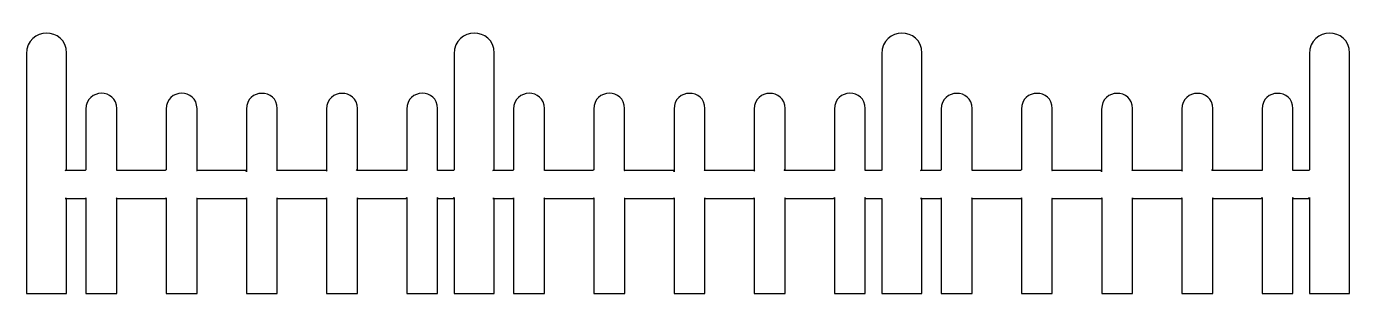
# Model space of a CAD drawing. Header units: centimetres. Extents: x -9.3 to 9.7, y 4.8 to 8.7.
import ezdxf

# ---------------------------------------------------------------- set-up
doc = ezdxf.new("R2010")
doc.units = ezdxf.units.CM
doc.header["$MEASUREMENT"] = 0
doc.layers.add('Camada 1', color=7, linetype='Continuous')

msp = doc.modelspace()

# ---------------------------------------------------------------- linework, layer by layer
at = {"layer": 'Camada 1'}
msp.add_open_spline([(9.70844, 6.18794), (9.70844, 5.46073), (9.70844, 4.82415), (9.70844, 4.82415), (9.70844, 4.82415), (9.70844, 4.82415), (9.13291, 4.82415), (9.13291, 4.82415), (9.13291, 4.82415), (9.13291, 4.82415), (9.13291, 5.47039), (9.13291, 6.20361), (9.13291, 6.20361), (9.13291, 6.20361), (9.12431, 6.18953), (9.12431, 6.18953), (9.12431, 6.18953), (9.12431, 6.18953), (8.89005, 6.18953), (8.89005, 6.18953), (8.89005, 6.18953), (8.89005, 6.18953), (8.89521, 6.20591), (8.89521, 6.20591), (8.89521, 6.20591), (8.89521, 5.52381), (8.89521, 4.82415), (8.89521, 4.82415), (8.89521, 4.82415), (8.89521, 4.82415), (8.45254, 4.82415), (8.45254, 4.82415), (8.45254, 4.82415), (8.45254, 4.82415), (8.45254, 5.52458), (8.45254, 6.20591), (8.45254, 6.20591), (8.45254, 6.20591), (8.44111, 6.18953), (8.44111, 6.18953), (8.44111, 6.18953), (8.44111, 6.18953), (7.74078, 6.18953), (7.74078, 6.18953), (7.74078, 6.18953), (7.74078, 6.18953), (7.74422, 6.19691), (7.74422, 6.19691), (7.74422, 6.19691), (7.74422, 5.51767), (7.74422, 4.82415), (7.74422, 4.82415), (7.74422, 4.82415), (7.74422, 4.82415), (7.30155, 4.82415), (7.30155, 4.82415), (7.30155, 4.82415), (7.30155, 4.82415), (7.30155, 5.51844), (7.30155, 6.19694), (7.30155, 6.19694), (7.30155, 6.19694), (7.29189, 6.18953), (7.29189, 6.18953), (7.29189, 6.18953), (7.29189, 6.18953), (6.59162, 6.18953), (6.59162, 6.18953), (6.59162, 6.18953), (6.59162, 6.18953), (6.59326, 6.19691), (6.59326, 6.19691), (6.59326, 6.19691), (6.59326, 5.51767), (6.59326, 4.82415), (6.59326, 4.82415), (6.59326, 4.82415), (6.59326, 4.82415), (6.1505, 4.82415), (6.1505, 4.82415), (6.1505, 4.82415), (6.1505, 4.82415), (6.15055, 5.51839), (6.1505, 6.19691), (6.1505, 6.19691), (6.1505, 6.19691), (6.14264, 6.18953), (6.14264, 6.18953), (6.14264, 6.18953), (6.14264, 6.18953), (5.43335, 6.18953), (5.43335, 6.18953), (5.43335, 6.18953), (5.43335, 6.18953), (5.44227, 6.18794), (5.44227, 6.18794), (5.44227, 6.18794), (5.44227, 5.51159), (5.44227, 4.82415), (5.44227, 4.82415), (5.44227, 4.82415), (5.44227, 4.82415), (4.99951, 4.82415), (4.99951, 4.82415), (4.99951, 4.82415), (4.99951, 4.82415), (4.99951, 5.51844), (4.99951, 6.19691), (4.99951, 6.19691), (4.99951, 6.19691), (4.98448, 6.18953), (4.98448, 6.18953), (4.98448, 6.18953), (4.98448, 6.18953), (4.28416, 6.18953), (4.28416, 6.18953), (4.28416, 6.18953), (4.28416, 6.18953), (4.29122, 6.19691), (4.29122, 6.19691), (4.29122, 6.19691), (4.29122, 5.51767), (4.29122, 4.82415), (4.29122, 4.82415), (4.29122, 4.82415), (4.29122, 4.82415), (3.84855, 4.82415), (3.84855, 4.82415), (3.84855, 4.82415), (3.84855, 4.82415), (3.84855, 5.51844), (3.84855, 6.19691), (3.84855, 6.19691), (3.84855, 6.19691), (3.84418, 6.18953), (3.84418, 6.18953), (3.84418, 6.18953), (3.84418, 6.18953), (3.54841, 6.18953), (3.54841, 6.18953), (3.54841, 6.18953), (3.54841, 6.18953), (3.56974, 6.18794), (3.56974, 6.18794), (3.56974, 6.18794), (3.56974, 5.46073), (3.56974, 4.82415), (3.56974, 4.82415), (3.56974, 4.82415), (3.56974, 4.82415), (2.99426, 4.82415), (2.99426, 4.82415), (2.99426, 4.82415), (2.99426, 4.82415), (2.99426, 5.46352), (2.99426, 6.19186), (2.99426, 6.19186), (2.99426, 6.19186), (2.98561, 6.18953), (2.98561, 6.18953), (2.98561, 6.18953), (2.98561, 6.18953), (2.7514, 6.18953), (2.7514, 6.18953), (2.7514, 6.18953), (2.7514, 6.18953), (2.75656, 6.20591), (2.75656, 6.20591), (2.75656, 6.20591), (2.75656, 5.52381), (2.75656, 4.82415), (2.75656, 4.82415), (2.75656, 4.82415), (2.75656, 4.82415), (2.31383, 4.82415), (2.31383, 4.82415), (2.31383, 4.82415), (2.31383, 4.82415), (2.31388, 5.52458), (2.31383, 6.20591), (2.31383, 6.20591), (2.31383, 6.20591), (2.30245, 6.18953), (2.30245, 6.18953), (2.30245, 6.18953), (2.30245, 6.18953), (1.60213, 6.18953), (1.60213, 6.18953), (1.60213, 6.18953), (1.60213, 6.18953), (1.60557, 6.19691), (1.60557, 6.19691), (1.60557, 6.19691), (1.60557, 5.51767), (1.60557, 4.82415), (1.60557, 4.82415), (1.60557, 4.82415), (1.60557, 4.82415), (1.16282, 4.82415), (1.16282, 4.82415), (1.16282, 4.82415), (1.16282, 4.82415), (1.16282, 5.51844), (1.16282, 6.19694), (1.16282, 6.19694), (1.16282, 6.19694), (1.15319, 6.18953), (1.15319, 6.18953), (1.15319, 6.18953), (1.15319, 6.18953), (0.45291, 6.18953), (0.45291, 6.18953), (0.45291, 6.18953), (0.45291, 6.18953), (0.45455, 6.19691), (0.45455, 6.19691), (0.45455, 6.19691), (0.45455, 5.51767), (0.45455, 4.82415), (0.45455, 4.82415), (0.45455, 4.82415), (0.45455, 4.82415), (0.01183, 4.82415), (0.01183, 4.82415), (0.01183, 4.82415), (0.01183, 4.82415), (0.01186, 5.51839), (0.01183, 6.19691), (0.01183, 6.19691), (0.01183, 6.19691), (0.00397, 6.18953), (0.00397, 6.18953), (0.00397, 6.18953), (0.00397, 6.18953), (-0.70533, 6.18953), (-0.70533, 6.18953), (-0.70533, 6.18953), (-0.70533, 6.18953), (-0.69649, 6.18794), (-0.69649, 6.18794), (-0.69649, 6.18794), (-0.69649, 5.51159), (-0.69649, 4.82415), (-0.69649, 4.82415), (-0.69649, 4.82415), (-0.69649, 4.82415), (-1.13922, 4.82415), (-1.13922, 4.82415), (-1.13922, 4.82415), (-1.13922, 4.82415), (-1.13919, 5.51844), (-1.13922, 6.19691), (-1.13922, 6.19691), (-1.13922, 6.19691), (-1.15427, 6.18953), (-1.15427, 6.18953), (-1.15427, 6.18953), (-1.15427, 6.18953), (-1.85457, 6.18953), (-1.85457, 6.18953), (-1.85457, 6.18953), (-1.85457, 6.18953), (-1.84748, 6.19691), (-1.84748, 6.19691), (-1.84748, 6.19691), (-1.84748, 5.51767), (-1.84748, 4.82415), (-1.84748, 4.82415), (-1.84748, 4.82415), (-1.84748, 4.82415), (-2.29021, 4.82415), (-2.29021, 4.82415), (-2.29021, 4.82415), (-2.29021, 4.82415), (-2.29021, 5.51844), (-2.29021, 6.19691), (-2.29021, 6.19691), (-2.29021, 6.19691), (-2.29455, 6.18953), (-2.29455, 6.18953), (-2.29455, 6.18953), (-2.29455, 6.18953), (-2.59032, 6.18953), (-2.59032, 6.18953), (-2.59032, 6.18953), (-2.59032, 6.18953), (-2.56899, 6.18794), (-2.56899, 6.18794), (-2.56899, 6.18794), (-2.56899, 5.46073), (-2.56899, 4.82415), (-2.56899, 4.82415), (-2.56899, 4.82415), (-2.56899, 4.82415), (-3.14449, 4.82415), (-3.14449, 4.82415), (-3.14449, 4.82415), (-3.14449, 4.82415), (-3.14449, 5.47039), (-3.14449, 6.20361), (-3.14449, 6.20361), (-3.14449, 6.20361), (-3.15312, 6.18953), (-3.15312, 6.18953), (-3.15312, 6.18953), (-3.15312, 6.18953), (-3.38735, 6.18953), (-3.38735, 6.18953), (-3.38735, 6.18953), (-3.38735, 6.18953), (-3.38216, 6.20591), (-3.38216, 6.20591), (-3.38216, 6.20591), (-3.38216, 5.52381), (-3.38216, 4.82415), (-3.38216, 4.82415), (-3.38216, 4.82415), (-3.38216, 4.82415), (-3.8249, 4.82415), (-3.8249, 4.82415), (-3.8249, 4.82415), (-3.8249, 4.82415), (-3.82487, 5.52458), (-3.8249, 6.20591), (-3.8249, 6.20591), (-3.8249, 6.20591), (-3.83628, 6.18953), (-3.83628, 6.18953), (-3.83628, 6.18953), (-3.83628, 6.18953), (-4.5366, 6.18953), (-4.5366, 6.18953), (-4.5366, 6.18953), (-4.5366, 6.18953), (-4.53319, 6.19691), (-4.53319, 6.19691), (-4.53319, 6.19691), (-4.53319, 5.51767), (-4.53319, 4.82415), (-4.53319, 4.82415), (-4.53319, 4.82415), (-4.53319, 4.82415), (-4.97591, 4.82415), (-4.97591, 4.82415), (-4.97591, 4.82415), (-4.97591, 4.82415), (-4.97591, 5.51844), (-4.97591, 6.19694), (-4.97591, 6.19694), (-4.97591, 6.19694), (-4.98557, 6.18953), (-4.98557, 6.18953), (-4.98557, 6.18953), (-4.98557, 6.18953), (-5.68584, 6.18953), (-5.68584, 6.18953), (-5.68584, 6.18953), (-5.68584, 6.18953), (-5.68423, 6.19691), (-5.68423, 6.19691), (-5.68423, 6.19691), (-5.68423, 5.51767), (-5.68423, 4.82415), (-5.68423, 4.82415), (-5.68423, 4.82415), (-5.68423, 4.82415), (-6.12693, 4.82415), (-6.12693, 4.82415), (-6.12693, 4.82415), (-6.12693, 4.82415), (-6.12693, 5.51839), (-6.12693, 6.19691), (-6.12693, 6.19691), (-6.12693, 6.19691), (-6.13476, 6.18953), (-6.13476, 6.18953), (-6.13476, 6.18953), (-6.13476, 6.18953), (-6.84408, 6.18953), (-6.84408, 6.18953), (-6.84408, 6.18953), (-6.84408, 6.18953), (-6.83522, 6.18794), (-6.83522, 6.18794), (-6.83522, 6.18794), (-6.83522, 5.51159), (-6.83522, 4.82415), (-6.83522, 4.82415), (-6.83522, 4.82415), (-6.83522, 4.82415), (-7.27795, 4.82415), (-7.27795, 4.82415), (-7.27795, 4.82415), (-7.27795, 4.82415), (-7.27795, 5.51844), (-7.27795, 6.19691), (-7.27795, 6.19691), (-7.27795, 6.19691), (-7.293, 6.18953), (-7.293, 6.18953), (-7.293, 6.18953), (-7.293, 6.18953), (-7.99333, 6.18953), (-7.99333, 6.18953), (-7.99333, 6.18953), (-7.99333, 6.18953), (-7.98624, 6.19691), (-7.98624, 6.19691), (-7.98624, 6.19691), (-7.98624, 5.51767), (-7.98624, 4.82415), (-7.98624, 4.82415), (-7.98624, 4.82415), (-7.98624, 4.82415), (-8.42896, 4.82415), (-8.42896, 4.82415), (-8.42896, 4.82415), (-8.42896, 4.82415), (-8.42896, 5.51844), (-8.42896, 6.19691), (-8.42896, 6.19691), (-8.42896, 6.19691), (-8.4333, 6.18953), (-8.4333, 6.18953), (-8.4333, 6.18953), (-8.4333, 6.18953), (-8.72905, 6.18953), (-8.72905, 6.18953), (-8.72905, 6.18953), (-8.72905, 6.18953), (-8.70772, 6.18794), (-8.70772, 6.18794), (-8.70772, 6.18794), (-8.70772, 5.46073), (-8.70772, 4.82415), (-8.70772, 4.82415), (-8.70772, 4.82415), (-8.70772, 4.82415), (-9.28325, 4.82415), (-9.28325, 4.82415), (-9.28325, 4.82415), (-9.28325, 4.82415), (-9.28325, 8.06175), (-9.28325, 8.2654), (-9.28325, 8.2654), (-9.28325, 8.65862), (-8.70775, 8.66085), (-8.70775, 8.27717), (-8.70775, 8.27717), (-8.70775, 8.18589), (-8.70775, 7.39997), (-8.70775, 6.60096), (-8.70775, 6.60096), (-8.70775, 6.60096), (-8.72908, 6.59326), (-8.72908, 6.59326), (-8.72908, 6.59326), (-8.72908, 6.59326), (-8.44227, 6.59326), (-8.44227, 6.59326), (-8.44227, 6.59326), (-8.44227, 6.59326), (-8.42899, 6.60096), (-8.42899, 6.60096), (-8.42899, 6.60096), (-8.42899, 7.04575), (-8.42899, 7.41424), (-8.42899, 7.47144), (-8.42899, 7.47144), (-8.42902, 7.77394), (-7.98626, 7.77566), (-7.98626, 7.48052), (-7.98626, 7.48052), (-7.98626, 7.42586), (-7.98626, 7.04716), (-7.98626, 6.592), (-7.98626, 6.592), (-7.98626, 6.592), (-7.98435, 6.59327), (-7.98435, 6.59327), (-7.98435, 6.59327), (-7.98435, 6.59327), (-7.29303, 6.59326), (-7.29303, 6.59326), (-7.29303, 6.59326), (-7.29303, 6.59326), (-7.278, 6.60096), (-7.278, 6.60096), (-7.278, 6.60096), (-7.278, 7.04575), (-7.278, 7.41424), (-7.278, 7.47144), (-7.278, 7.47144), (-7.278, 7.77394), (-6.83527, 7.77566), (-6.83527, 7.48052), (-6.83527, 7.48052), (-6.83527, 7.42586), (-6.83527, 7.04716), (-6.83527, 6.592), (-6.83527, 6.592), (-6.83527, 6.592), (-6.84411, 6.59327), (-6.84411, 6.59327), (-6.84411, 6.59327), (-6.84411, 6.59327), (-6.13479, 6.59326), (-6.13479, 6.59326), (-6.13479, 6.59326), (-6.13479, 6.59326), (-6.12696, 6.57402), (-6.12696, 6.57402), (-6.12696, 6.57402), (-6.12696, 7.03077), (-6.12696, 7.41307), (-6.12696, 7.47141), (-6.12696, 7.47141), (-6.12699, 7.77391), (-5.68426, 7.77563), (-5.68426, 7.48049), (-5.68426, 7.48049), (-5.68426, 7.42617), (-5.68426, 7.0521), (-5.68426, 6.60096), (-5.68426, 6.60096), (-5.68426, 6.60096), (-5.69487, 6.59323), (-5.69487, 6.59323), (-5.69487, 6.59323), (-5.69487, 6.59323), (-4.96763, 6.59323), (-4.96763, 6.59323), (-4.96763, 6.59323), (-4.96763, 6.59323), (-4.97596, 6.58299), (-4.97596, 6.58299), (-4.97596, 6.58299), (-4.97596, 7.03577), (-4.97596, 7.41344), (-4.97596, 7.47141), (-4.97596, 7.47141), (-4.97599, 7.77391), (-4.53323, 7.77563), (-4.53323, 7.48049), (-4.53323, 7.48049), (-4.53323, 7.42654), (-4.53323, 7.05705), (-4.53323, 6.60993), (-4.53323, 6.60993), (-4.53323, 6.60993), (-4.54564, 6.59326), (-4.54564, 6.59326), (-4.54564, 6.59326), (-4.54564, 6.59326), (-3.82738, 6.59326), (-3.82738, 6.59326), (-3.82738, 6.59326), (-3.82738, 6.59326), (-3.82497, 6.59196), (-3.82497, 6.59196), (-3.82497, 6.59196), (-3.82497, 7.04075), (-3.82497, 7.41384), (-3.82497, 7.47144), (-3.82497, 7.47144), (-3.82497, 7.77394), (-3.38224, 7.77566), (-3.38224, 7.48052), (-3.38224, 7.48052), (-3.38224, 7.42586), (-3.38224, 7.04716), (-3.38224, 6.592), (-3.38224, 6.592), (-3.38224, 6.592), (-3.37846, 6.59327), (-3.37846, 6.59327), (-3.37846, 6.59327), (-3.37846, 6.59327), (-3.15322, 6.59326), (-3.15322, 6.59326), (-3.15322, 6.59326), (-3.15322, 6.59326), (-3.14459, 6.59913), (-3.14459, 6.59913), (-3.14459, 6.59913), (-3.14459, 7.39092), (-3.14459, 8.16888), (-3.14459, 8.2654), (-3.14459, 8.2654), (-3.14459, 8.65862), (-2.56909, 8.66085), (-2.56909, 8.27717), (-2.56909, 8.27717), (-2.56909, 8.18589), (-2.56909, 7.39997), (-2.56909, 6.60096), (-2.56909, 6.60096), (-2.56909, 6.60096), (-2.59042, 6.59326), (-2.59042, 6.59326), (-2.59042, 6.59326), (-2.59042, 6.59326), (-2.30365, 6.59326), (-2.30365, 6.59326), (-2.30365, 6.59326), (-2.30365, 6.59326), (-2.29034, 6.60096), (-2.29034, 6.60096), (-2.29034, 6.60096), (-2.29034, 7.04575), (-2.29034, 7.41424), (-2.29034, 7.47144), (-2.29034, 7.47144), (-2.29037, 7.77394), (-1.84761, 7.77566), (-1.84761, 7.48052), (-1.84761, 7.48052), (-1.84761, 7.42586), (-1.84761, 7.04716), (-1.84761, 6.592), (-1.84761, 6.592), (-1.84761, 6.592), (-1.84573, 6.59327), (-1.84573, 6.59327), (-1.84573, 6.59327), (-1.84573, 6.59327), (-1.15438, 6.59326), (-1.15438, 6.59326), (-1.15438, 6.59326), (-1.15438, 6.59326), (-1.13935, 6.60096), (-1.13935, 6.60096), (-1.13935, 6.60096), (-1.13935, 7.04575), (-1.13935, 7.41424), (-1.13935, 7.47144), (-1.13935, 7.47144), (-1.13935, 7.77394), (-0.69662, 7.77566), (-0.69662, 7.48052), (-0.69662, 7.48052), (-0.69662, 7.42586), (-0.69662, 7.04716), (-0.69662, 6.592), (-0.69662, 6.592), (-0.69662, 6.592), (-0.70546, 6.59327), (-0.70546, 6.59327), (-0.70546, 6.59327), (-0.70546, 6.59327), (0.00384, 6.59326), (0.00384, 6.59326), (0.00384, 6.59326), (0.00384, 6.59326), (0.0117, 6.57402), (0.0117, 6.57402), (0.0117, 6.57402), (0.0117, 7.03077), (0.0117, 7.41307), (0.0117, 7.47141), (0.0117, 7.47141), (0.01167, 7.77391), (0.45443, 7.77563), (0.45443, 7.48049), (0.45443, 7.48049), (0.45443, 7.42617), (0.45443, 7.0521), (0.45443, 6.60096), (0.45443, 6.60096), (0.45443, 6.60096), (0.44382, 6.59323), (0.44382, 6.59323), (0.44382, 6.59323), (0.44382, 6.59323), (1.17107, 6.59323), (1.17107, 6.59323), (1.17107, 6.59323), (1.17107, 6.59323), (1.16271, 6.58299), (1.16271, 6.58299), (1.16271, 6.58299), (1.16271, 7.03577), (1.16271, 7.41344), (1.16271, 7.47141), (1.16271, 7.47141), (1.16271, 7.77391), (1.60546, 7.77563), (1.60546, 7.48049), (1.60546, 7.48049), (1.60546, 7.42654), (1.60546, 7.05705), (1.60546, 6.60993), (1.60546, 6.60993), (1.60546, 6.60993), (1.59305, 6.59326), (1.59305, 6.59326), (1.59305, 6.59326), (1.59305, 6.59326), (2.31132, 6.59326), (2.31132, 6.59326), (2.31132, 6.59326), (2.31132, 6.59326), (2.3137, 6.59196), (2.3137, 6.59196), (2.3137, 6.59196), (2.3137, 7.04075), (2.3137, 7.41384), (2.3137, 7.47144), (2.3137, 7.47144), (2.3137, 7.77394), (2.75643, 7.77566), (2.75643, 7.48052), (2.75643, 7.48052), (2.75643, 7.42586), (2.75643, 7.04716), (2.75643, 6.592), (2.75643, 6.592), (2.75643, 6.592), (2.76024, 6.59327), (2.76024, 6.59327), (2.76024, 6.59327), (2.76024, 6.59327), (2.98548, 6.59326), (2.98548, 6.59326), (2.98548, 6.59326), (2.98548, 6.59326), (2.99413, 6.59681), (2.99413, 6.59681), (2.99413, 6.59681), (2.99413, 7.38945), (2.99413, 8.16878), (2.99413, 8.26538), (2.99413, 8.26538), (2.99413, 8.6586), (3.5696, 8.66083), (3.5696, 8.27715), (3.5696, 8.27715), (3.5696, 8.18587), (3.5696, 7.39995), (3.5696, 6.60094), (3.5696, 6.60094), (3.5696, 6.60094), (3.54827, 6.59324), (3.54827, 6.59324), (3.54827, 6.59324), (3.54827, 6.59324), (3.83506, 6.59323), (3.83506, 6.59323), (3.83506, 6.59323), (3.83506, 6.59323), (3.84842, 6.60093), (3.84842, 6.60093), (3.84842, 6.60093), (3.84842, 7.04572), (3.84842, 7.41421), (3.84842, 7.47141), (3.84842, 7.47141), (3.84834, 7.77391), (4.29109, 7.77563), (4.29109, 7.48049), (4.29109, 7.48049), (4.29109, 7.42583), (4.29109, 7.04713), (4.29109, 6.59197), (4.29109, 6.59197), (4.29109, 6.59197), (4.29302, 6.59324), (4.29302, 6.59324), (4.29302, 6.59324), (4.29302, 6.59324), (4.98435, 6.59323), (4.98435, 6.59323), (4.98435, 6.59323), (4.98435, 6.59323), (4.99938, 6.60093), (4.99938, 6.60093), (4.99938, 6.60093), (4.99938, 7.04572), (4.99938, 7.41421), (4.99938, 7.47141), (4.99938, 7.47141), (4.99938, 7.77391), (5.44213, 7.77563), (5.44213, 7.48049), (5.44213, 7.48049), (5.44213, 7.42583), (5.44213, 7.04713), (5.44213, 6.59197), (5.44213, 6.59197), (5.44213, 6.59197), (5.43321, 6.59324), (5.43321, 6.59324), (5.43321, 6.59324), (5.43321, 6.59324), (6.14251, 6.59323), (6.14251, 6.59323), (6.14251, 6.59323), (6.14251, 6.59323), (6.15037, 6.57399), (6.15037, 6.57399), (6.15037, 6.57399), (6.15037, 7.03074), (6.15037, 7.41304), (6.15037, 7.47138), (6.15037, 7.47138), (6.15037, 7.77388), (6.59312, 7.7756), (6.59312, 7.48046), (6.59312, 7.48046), (6.59312, 7.42614), (6.59312, 7.05207), (6.59312, 6.60093), (6.59312, 6.60093), (6.59312, 6.60093), (6.58254, 6.5932), (6.58254, 6.5932), (6.58254, 6.5932), (6.58254, 6.5932), (7.30978, 6.5932), (7.30978, 6.5932), (7.30978, 6.5932), (7.30978, 6.5932), (7.30145, 6.58296), (7.30145, 6.58296), (7.30145, 6.58296), (7.30145, 7.03574), (7.30145, 7.41341), (7.30145, 7.47138), (7.30145, 7.47138), (7.30137, 7.77388), (7.74412, 7.7756), (7.74412, 7.48046), (7.74412, 7.48046), (7.74412, 7.42651), (7.74412, 7.05702), (7.74412, 6.6099), (7.74412, 6.6099), (7.74412, 6.6099), (7.73171, 6.59323), (7.73171, 6.59323), (7.73171, 6.59323), (7.73171, 6.59323), (8.44997, 6.59323), (8.44997, 6.59323), (8.44997, 6.59323), (8.44997, 6.59323), (8.4524, 6.59193), (8.4524, 6.59193), (8.4524, 6.59193), (8.4524, 7.04072), (8.4524, 7.41381), (8.4524, 7.47141), (8.4524, 7.47141), (8.4524, 7.77391), (8.89507, 7.77563), (8.89507, 7.48049), (8.89507, 7.48049), (8.89507, 7.42583), (8.89507, 7.04713), (8.89507, 6.59197), (8.89507, 6.59197), (8.89507, 6.59197), (8.89888, 6.59324), (8.89888, 6.59324), (8.89888, 6.59324), (8.89888, 6.59324), (9.12418, 6.59323), (9.12418, 6.59323), (9.12418, 6.59323), (9.12418, 6.59323), (9.13278, 6.5991), (9.13278, 6.5991), (9.13278, 6.5991), (9.13278, 7.39089), (9.13278, 8.16885), (9.13278, 8.26537), (9.13278, 8.26537), (9.13278, 8.65859), (9.7083, 8.66082), (9.7083, 8.27714), (9.7083, 8.27714), (9.7083, 8.18586), (9.7083, 7.39994), (9.7083, 6.60093), (9.7083, 6.60093), (9.7083, 6.60093), (9.7083, 6.18794), (9.7083, 6.18794), (9.7083, 6.18794), (9.7083, 6.18794), (9.70844, 6.18794), (9.70844, 6.18794)], degree=3, knots=[0, 0, 0, 0, 0.00446429, 0.00446429, 0.00446429, 0.00446429, 0.00892857, 0.00892857, 0.00892857, 0.00892857, 0.01339286, 0.01339286, 0.01339286, 0.01339286, 0.01785714, 0.01785714, 0.01785714, 0.01785714, 0.02232143, 0.02232143, 0.02232143, 0.02232143, 0.02678571, 0.02678571, 0.02678571, 0.02678571, 0.03125, 0.03125, 0.03125, 0.03125, 0.03571429, 0.03571429, 0.03571429, 0.03571429, 0.04017857, 0.04017857, 0.04017857, 0.04017857, 0.04464286, 0.04464286, 0.04464286, 0.04464286, 0.04910714, 0.04910714, 0.04910714, 0.04910714, 0.05357143, 0.05357143, 0.05357143, 0.05357143, 0.05803571, 0.05803571, 0.05803571, 0.05803571, 0.0625, 0.0625, 0.0625, 0.0625, 0.06696429, 0.06696429, 0.06696429, 0.06696429, 0.07142857, 0.07142857, 0.07142857, 0.07142857, 0.07589286, 0.07589286, 0.07589286, 0.07589286, 0.08035714, 0.08035714, 0.08035714, 0.08035714, 0.08482143, 0.08482143, 0.08482143, 0.08482143, 0.08928571, 0.08928571, 0.08928571, 0.08928571, 0.09375, 0.09375, 0.09375, 0.09375, 0.09821429, 0.09821429, 0.09821429, 0.09821429, 0.10267857, 0.10267857, 0.10267857, 0.10267857, 0.10714286, 0.10714286, 0.10714286, 0.10714286, 0.11160714, 0.11160714, 0.11160714, 0.11160714, 0.11607143, 0.11607143, 0.11607143, 0.11607143, 0.12053571, 0.12053571, 0.12053571, 0.12053571, 0.125, 0.125, 0.125, 0.125, 0.12946429, 0.12946429, 0.12946429, 0.12946429, 0.13392857, 0.13392857, 0.13392857, 0.13392857, 0.13839286, 0.13839286, 0.13839286, 0.13839286, 0.14285714, 0.14285714, 0.14285714, 0.14285714, 0.14732143, 0.14732143, 0.14732143, 0.14732143, 0.15178571, 0.15178571, 0.15178571, 0.15178571, 0.15625, 0.15625, 0.15625, 0.15625, 0.16071429, 0.16071429, 0.16071429, 0.16071429, 0.16517857, 0.16517857, 0.16517857, 0.16517857, 0.16964286, 0.16964286, 0.16964286, 0.16964286, 0.17410714, 0.17410714, 0.17410714, 0.17410714, 0.17857143, 0.17857143, 0.17857143, 0.17857143, 0.18303571, 0.18303571, 0.18303571, 0.18303571, 0.1875, 0.1875, 0.1875, 0.1875, 0.19196429, 0.19196429, 0.19196429, 0.19196429, 0.19642857, 0.19642857, 0.19642857, 0.19642857, 0.20089286, 0.20089286, 0.20089286, 0.20089286, 0.20535714, 0.20535714, 0.20535714, 0.20535714, 0.20982143, 0.20982143, 0.20982143, 0.20982143, 0.21428571, 0.21428571, 0.21428571, 0.21428571, 0.21875, 0.21875, 0.21875, 0.21875, 0.22321429, 0.22321429, 0.22321429, 0.22321429, 0.22767857, 0.22767857, 0.22767857, 0.22767857, 0.23214286, 0.23214286, 0.23214286, 0.23214286, 0.23660714, 0.23660714, 0.23660714, 0.23660714, 0.24107143, 0.24107143, 0.24107143, 0.24107143, 0.24553571, 0.24553571, 0.24553571, 0.24553571, 0.25, 0.25, 0.25, 0.25, 0.25446429, 0.25446429, 0.25446429, 0.25446429, 0.25892857, 0.25892857, 0.25892857, 0.25892857, 0.26339286, 0.26339286, 0.26339286, 0.26339286, 0.26785714, 0.26785714, 0.26785714, 0.26785714, 0.27232143, 0.27232143, 0.27232143, 0.27232143, 0.27678571, 0.27678571, 0.27678571, 0.27678571, 0.28125, 0.28125, 0.28125, 0.28125, 0.28571429, 0.28571429, 0.28571429, 0.28571429, 0.29017857, 0.29017857, 0.29017857, 0.29017857, 0.29464286, 0.29464286, 0.29464286, 0.29464286, 0.29910714, 0.29910714, 0.29910714, 0.29910714, 0.30357143, 0.30357143, 0.30357143, 0.30357143, 0.30803571, 0.30803571, 0.30803571, 0.30803571, 0.3125, 0.3125, 0.3125, 0.3125, 0.31696429, 0.31696429, 0.31696429, 0.31696429, 0.32142857, 0.32142857, 0.32142857, 0.32142857, 0.32589286, 0.32589286, 0.32589286, 0.32589286, 0.33035714, 0.33035714, 0.33035714, 0.33035714, 0.33482143, 0.33482143, 0.33482143, 0.33482143, 0.33928571, 0.33928571, 0.33928571, 0.33928571, 0.34375, 0.34375, 0.34375, 0.34375, 0.34821429, 0.34821429, 0.34821429, 0.34821429, 0.35267857, 0.35267857, 0.35267857, 0.35267857, 0.35714286, 0.35714286, 0.35714286, 0.35714286, 0.36160714, 0.36160714, 0.36160714, 0.36160714, 0.36607143, 0.36607143, 0.36607143, 0.36607143, 0.37053571, 0.37053571, 0.37053571, 0.37053571, 0.375, 0.375, 0.375, 0.375, 0.37946429, 0.37946429, 0.37946429, 0.37946429, 0.38392857, 0.38392857, 0.38392857, 0.38392857, 0.38839286, 0.38839286, 0.38839286, 0.38839286, 0.39285714, 0.39285714, 0.39285714, 0.39285714, 0.39732143, 0.39732143, 0.39732143, 0.39732143, 0.40178571, 0.40178571, 0.40178571, 0.40178571, 0.40625, 0.40625, 0.40625, 0.40625, 0.41071429, 0.41071429, 0.41071429, 0.41071429, 0.41517857, 0.41517857, 0.41517857, 0.41517857, 0.41964286, 0.41964286, 0.41964286, 0.41964286, 0.42410714, 0.42410714, 0.42410714, 0.42410714, 0.42857143, 0.42857143, 0.42857143, 0.42857143, 0.43303571, 0.43303571, 0.43303571, 0.43303571, 0.4375, 0.4375, 0.4375, 0.4375, 0.44196429, 0.44196429, 0.44196429, 0.44196429, 0.44642857, 0.44642857, 0.44642857, 0.44642857, 0.45089286, 0.45089286, 0.45089286, 0.45089286, 0.45535714, 0.45535714, 0.45535714, 0.45535714, 0.45982143, 0.45982143, 0.45982143, 0.45982143, 0.46428571, 0.46428571, 0.46428571, 0.46428571, 0.46875, 0.46875, 0.46875, 0.46875, 0.47321429, 0.47321429, 0.47321429, 0.47321429, 0.47767857, 0.47767857, 0.47767857, 0.47767857, 0.48214286, 0.48214286, 0.48214286, 0.48214286, 0.48660714, 0.48660714, 0.48660714, 0.48660714, 0.49107143, 0.49107143, 0.49107143, 0.49107143, 0.49553571, 0.49553571, 0.49553571, 0.49553571, 0.5, 0.5, 0.5, 0.5, 0.50446429, 0.50446429, 0.50446429, 0.50446429, 0.50892857, 0.50892857, 0.50892857, 0.50892857, 0.51339286, 0.51339286, 0.51339286, 0.51339286, 0.51785714, 0.51785714, 0.51785714, 0.51785714, 0.52232143, 0.52232143, 0.52232143, 0.52232143, 0.52678571, 0.52678571, 0.52678571, 0.52678571, 0.53125, 0.53125, 0.53125, 0.53125, 0.53571429, 0.53571429, 0.53571429, 0.53571429, 0.54017857, 0.54017857, 0.54017857, 0.54017857, 0.54464286, 0.54464286, 0.54464286, 0.54464286, 0.54910714, 0.54910714, 0.54910714, 0.54910714, 0.55357143, 0.55357143, 0.55357143, 0.55357143, 0.55803571, 0.55803571, 0.55803571, 0.55803571, 0.5625, 0.5625, 0.5625, 0.5625, 0.56696429, 0.56696429, 0.56696429, 0.56696429, 0.57142857, 0.57142857, 0.57142857, 0.57142857, 0.57589286, 0.57589286, 0.57589286, 0.57589286, 0.58035714, 0.58035714, 0.58035714, 0.58035714, 0.58482143, 0.58482143, 0.58482143, 0.58482143, 0.58928571, 0.58928571, 0.58928571, 0.58928571, 0.59375, 0.59375, 0.59375, 0.59375, 0.59821429, 0.59821429, 0.59821429, 0.59821429, 0.60267857, 0.60267857, 0.60267857, 0.60267857, 0.60714286, 0.60714286, 0.60714286, 0.60714286, 0.61160714, 0.61160714, 0.61160714, 0.61160714, 0.61607143, 0.61607143, 0.61607143, 0.61607143, 0.62053571, 0.62053571, 0.62053571, 0.62053571, 0.625, 0.625, 0.625, 0.625, 0.62946429, 0.62946429, 0.62946429, 0.62946429, 0.63392857, 0.63392857, 0.63392857, 0.63392857, 0.63839286, 0.63839286, 0.63839286, 0.63839286, 0.64285714, 0.64285714, 0.64285714, 0.64285714, 0.64732143, 0.64732143, 0.64732143, 0.64732143, 0.65178571, 0.65178571, 0.65178571, 0.65178571, 0.65625, 0.65625, 0.65625, 0.65625, 0.66071429, 0.66071429, 0.66071429, 0.66071429, 0.66517857, 0.66517857, 0.66517857, 0.66517857, 0.66964286, 0.66964286, 0.66964286, 0.66964286, 0.67410714, 0.67410714, 0.67410714, 0.67410714, 0.67857143, 0.67857143, 0.67857143, 0.67857143, 0.68303571, 0.68303571, 0.68303571, 0.68303571, 0.6875, 0.6875, 0.6875, 0.6875, 0.69196429, 0.69196429, 0.69196429, 0.69196429, 0.69642857, 0.69642857, 0.69642857, 0.69642857, 0.70089286, 0.70089286, 0.70089286, 0.70089286, 0.70535714, 0.70535714, 0.70535714, 0.70535714, 0.70982143, 0.70982143, 0.70982143, 0.70982143, 0.71428571, 0.71428571, 0.71428571, 0.71428571, 0.71875, 0.71875, 0.71875, 0.71875, 0.72321429, 0.72321429, 0.72321429, 0.72321429, 0.72767857, 0.72767857, 0.72767857, 0.72767857, 0.73214286, 0.73214286, 0.73214286, 0.73214286, 0.73660714, 0.73660714, 0.73660714, 0.73660714, 0.74107143, 0.74107143, 0.74107143, 0.74107143, 0.74553571, 0.74553571, 0.74553571, 0.74553571, 0.75, 0.75, 0.75, 0.75, 0.75446429, 0.75446429, 0.75446429, 0.75446429, 0.75892857, 0.75892857, 0.75892857, 0.75892857, 0.76339286, 0.76339286, 0.76339286, 0.76339286, 0.76785714, 0.76785714, 0.76785714, 0.76785714, 0.77232143, 0.77232143, 0.77232143, 0.77232143, 0.77678571, 0.77678571, 0.77678571, 0.77678571, 0.78125, 0.78125, 0.78125, 0.78125, 0.78571429, 0.78571429, 0.78571429, 0.78571429, 0.79017857, 0.79017857, 0.79017857, 0.79017857, 0.79464286, 0.79464286, 0.79464286, 0.79464286, 0.79910714, 0.79910714, 0.79910714, 0.79910714, 0.80357143, 0.80357143, 0.80357143, 0.80357143, 0.80803571, 0.80803571, 0.80803571, 0.80803571, 0.8125, 0.8125, 0.8125, 0.8125, 0.81696429, 0.81696429, 0.81696429, 0.81696429, 0.82142857, 0.82142857, 0.82142857, 0.82142857, 0.82589286, 0.82589286, 0.82589286, 0.82589286, 0.83035714, 0.83035714, 0.83035714, 0.83035714, 0.83482143, 0.83482143, 0.83482143, 0.83482143, 0.83928571, 0.83928571, 0.83928571, 0.83928571, 0.84375, 0.84375, 0.84375, 0.84375, 0.84821429, 0.84821429, 0.84821429, 0.84821429, 0.85267857, 0.85267857, 0.85267857, 0.85267857, 0.85714286, 0.85714286, 0.85714286, 0.85714286, 0.86160714, 0.86160714, 0.86160714, 0.86160714, 0.86607143, 0.86607143, 0.86607143, 0.86607143, 0.87053571, 0.87053571, 0.87053571, 0.87053571, 0.875, 0.875, 0.875, 0.875, 0.87946429, 0.87946429, 0.87946429, 0.87946429, 0.88392857, 0.88392857, 0.88392857, 0.88392857, 0.88839286, 0.88839286, 0.88839286, 0.88839286, 0.89285714, 0.89285714, 0.89285714, 0.89285714, 0.89732143, 0.89732143, 0.89732143, 0.89732143, 0.90178571, 0.90178571, 0.90178571, 0.90178571, 0.90625, 0.90625, 0.90625, 0.90625, 0.91071429, 0.91071429, 0.91071429, 0.91071429, 0.91517857, 0.91517857, 0.91517857, 0.91517857, 0.91964286, 0.91964286, 0.91964286, 0.91964286, 0.92410714, 0.92410714, 0.92410714, 0.92410714, 0.92857143, 0.92857143, 0.92857143, 0.92857143, 0.93303571, 0.93303571, 0.93303571, 0.93303571, 0.9375, 0.9375, 0.9375, 0.9375, 0.94196429, 0.94196429, 0.94196429, 0.94196429, 0.94642857, 0.94642857, 0.94642857, 0.94642857, 0.95089286, 0.95089286, 0.95089286, 0.95089286, 0.95535714, 0.95535714, 0.95535714, 0.95535714, 0.95982143, 0.95982143, 0.95982143, 0.95982143, 0.96428571, 0.96428571, 0.96428571, 0.96428571, 0.96875, 0.96875, 0.96875, 0.96875, 0.97321429, 0.97321429, 0.97321429, 0.97321429, 0.97767857, 0.97767857, 0.97767857, 0.97767857, 0.98214286, 0.98214286, 0.98214286, 0.98214286, 0.98660714, 0.98660714, 0.98660714, 0.98660714, 0.99107143, 0.99107143, 0.99107143, 0.99107143, 1, 1, 1, 1], dxfattribs=at)

doc.saveas('drawing.dxf')
